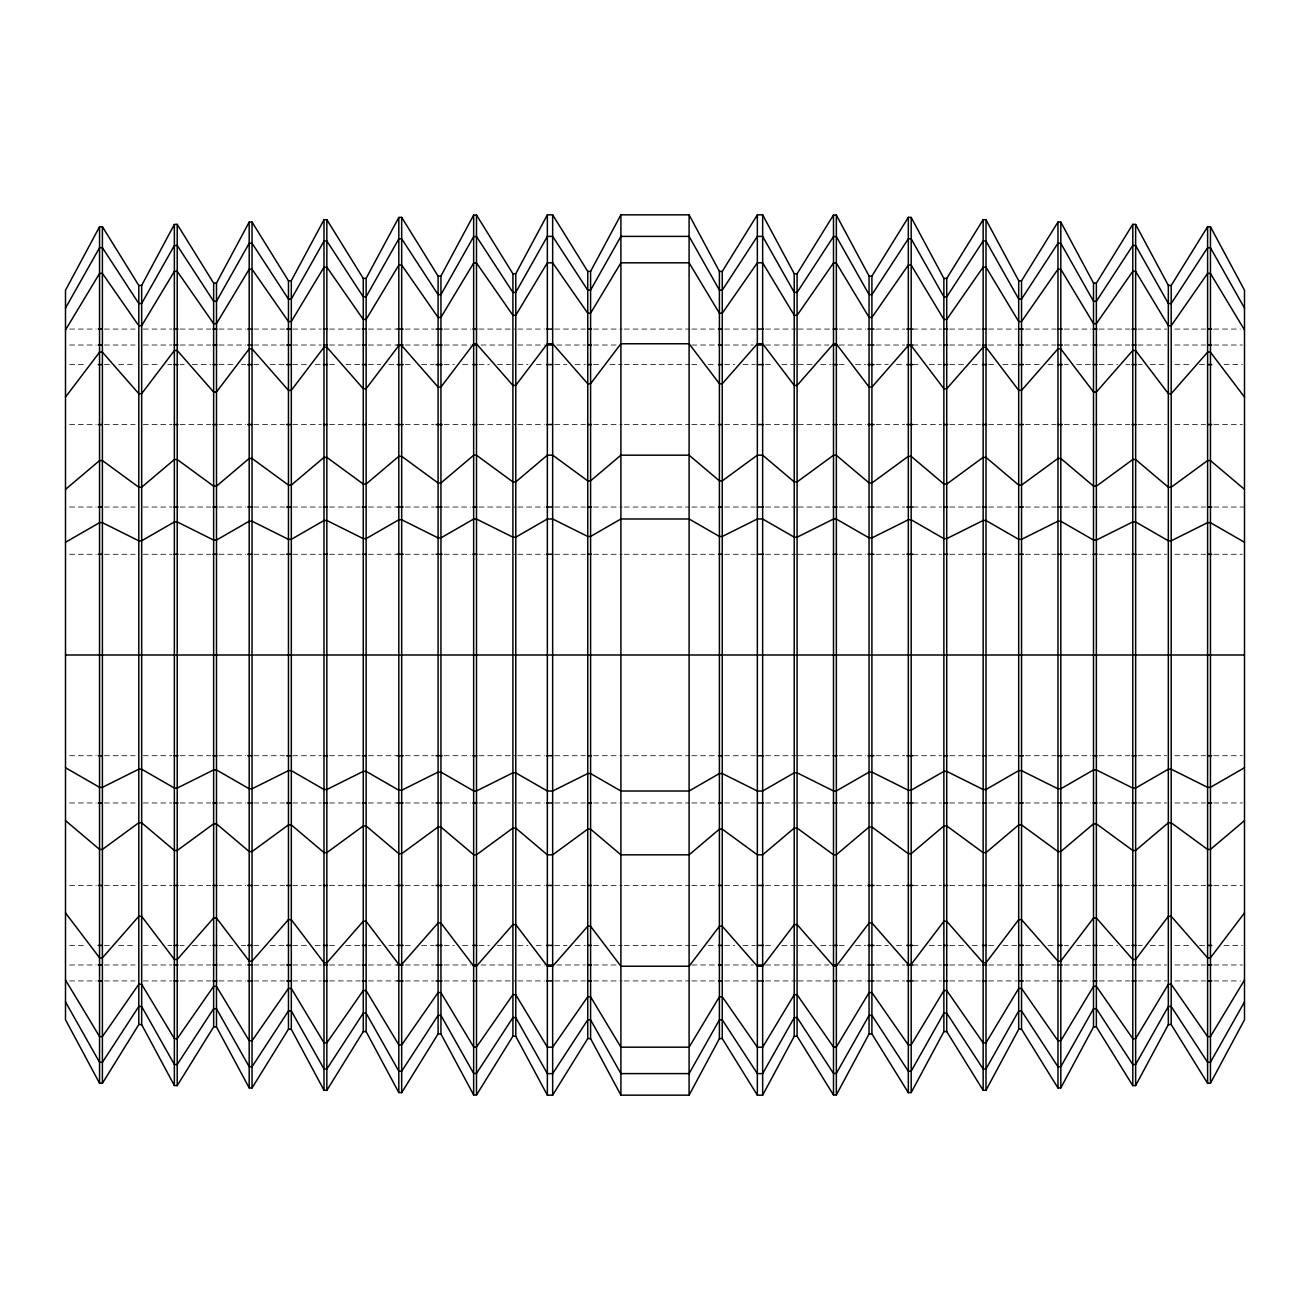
<?xml version="1.0" encoding="UTF-8"?>
<svg xmlns="http://www.w3.org/2000/svg" width="1310" height="1310" viewBox="0 0 1310 1310"><rect width="100%" height="100%" fill="white"/><g stroke="black" fill="none" stroke-linecap="round" stroke-linejoin="round"><path stroke-width="0.75" stroke-dasharray="5 3.75" d="M69.594 329.072L96.203 329.072M104.391 329.072L135.094 329.072M143.281 329.072L171.938 329.072M180.125 329.072L210.828 329.072M219.016 329.072L245.625 329.072M253.812 329.072L284.516 329.072M292.703 329.072L321.359 329.072M329.547 329.072L360.25 329.072M368.438 329.072L397.094 329.072M405.281 329.072L433.938 329.072M444.172 329.072L470.781 329.072M478.969 329.072L515.812 329.072M517.859 329.072L544.469 329.072M554.703 329.072L585.406 329.072M593.594 329.072L622.25 329.072M624.297 329.072L689.797 329.072M691.844 329.072L716.406 329.072M724.594 329.072L755.297 329.072M765.531 329.072L796.234 329.072M798.281 329.072L831.031 329.072M839.219 329.072L865.828 329.072M876.062 329.072L904.719 329.072M912.906 329.072L941.562 329.072M949.75 329.072L980.453 329.072M988.641 329.072L1017.297 329.072M1025.484 329.072L1056.188 329.072M1064.375 329.072L1090.984 329.072M1099.172 329.072L1129.875 329.072M1138.062 329.072L1166.719 329.072M1174.906 329.072L1205.609 329.072M1213.797 329.072L1240.406 329.072M69.594 345.021L96.203 345.021M104.391 345.021L135.094 345.021M143.281 345.021L171.938 345.021M180.125 345.021L210.828 345.021M219.016 345.021L245.625 345.021M253.812 345.021L284.516 345.021M292.703 345.021L321.359 345.021M329.547 345.021L360.25 345.021M368.438 345.021L397.094 345.021M405.281 345.021L433.938 345.021M444.172 345.021L470.781 345.021M481.016 345.021L515.812 345.021M517.859 345.021L544.469 345.021M556.75 345.021L585.406 345.021M593.594 345.021L618.156 345.021M691.844 345.021L716.406 345.021M724.594 345.021L753.25 345.021M765.531 345.021L796.234 345.021M798.281 345.021L828.984 345.021M839.219 345.021L865.828 345.021M876.062 345.021L904.719 345.021M912.906 345.021L941.562 345.021M949.75 345.021L980.453 345.021M988.641 345.021L1017.297 345.021M1025.484 345.021L1056.188 345.021M1064.375 345.021L1090.984 345.021M1099.172 345.021L1129.875 345.021M1138.062 345.021L1166.719 345.021M1174.906 345.021L1205.609 345.021M1213.797 345.021L1242.453 345.021M69.594 364.589L85.969 364.589M104.391 364.589L110.531 364.589M118.719 364.589L135.094 364.589M143.281 364.589L159.656 364.589M167.844 364.589L171.938 364.589M180.125 364.589L184.219 364.589M192.406 364.589L210.828 364.589M219.016 364.589L233.344 364.589M241.531 364.589L245.625 364.589M253.812 364.589L262 364.589M270.188 364.589L284.516 364.589M292.703 364.589L307.031 364.589M315.219 364.589L321.359 364.589M329.547 364.589L337.734 364.589M345.922 364.589L360.25 364.589M368.438 364.589L380.719 364.589M388.906 364.589L397.094 364.589M405.281 364.589L413.469 364.589M421.656 364.589L433.938 364.589M444.172 364.589L454.406 364.589M462.594 364.589L470.781 364.589M478.969 364.589L489.203 364.589M497.391 364.589L515.812 364.589M517.859 364.589L528.094 364.589M536.281 364.589L544.469 364.589M554.703 364.589L566.984 364.589M575.172 364.589L585.406 364.589M593.594 364.589L601.781 364.589M609.969 364.589L622.25 364.589M624.297 364.589L689.797 364.589M691.844 364.589L700.031 364.589M708.219 364.589L716.406 364.589M724.594 364.589L734.828 364.589M743.016 364.589L755.297 364.589M765.531 364.589L773.719 364.589M781.906 364.589L796.234 364.589M798.281 364.589L812.609 364.589M820.797 364.589L831.031 364.589M839.219 364.589L847.406 364.589M855.594 364.589L865.828 364.589M876.062 364.589L888.344 364.589M896.531 364.589L904.719 364.589M912.906 364.589L921.094 364.589M929.281 364.589L941.562 364.589M949.75 364.589L964.078 364.589M972.266 364.589L980.453 364.589M988.641 364.589L994.781 364.589M1002.969 364.589L1017.297 364.589M1025.484 364.589L1039.812 364.589M1048 364.589L1056.188 364.589M1064.375 364.589L1068.469 364.589M1076.656 364.589L1090.984 364.589M1099.172 364.589L1117.594 364.589M1125.781 364.589L1129.875 364.589M1138.062 364.589L1142.156 364.589M1150.344 364.589L1166.719 364.589M1174.906 364.589L1191.281 364.589M1199.469 364.589L1205.609 364.589M1224.031 364.589L1242.453 364.589M69.594 424.538L96.203 424.538M104.391 424.538L135.094 424.538M143.281 424.538L171.938 424.538M180.125 424.538L210.828 424.538M219.016 424.538L245.625 424.538M253.812 424.538L284.516 424.538M292.703 424.538L321.359 424.538M329.547 424.538L360.25 424.538M368.438 424.538L397.094 424.538M405.281 424.538L433.938 424.538M444.172 424.538L470.781 424.538M478.969 424.538L515.812 424.538M517.859 424.538L544.469 424.538M554.703 424.538L585.406 424.538M593.594 424.538L622.25 424.538M624.297 424.538L689.797 424.538M691.844 424.538L716.406 424.538M724.594 424.538L755.297 424.538M765.531 424.538L796.234 424.538M798.281 424.538L831.031 424.538M839.219 424.538L865.828 424.538M876.062 424.538L904.719 424.538M912.906 424.538L941.562 424.538M949.75 424.538L980.453 424.538M988.641 424.538L1017.297 424.538M1025.484 424.538L1056.188 424.538M1064.375 424.538L1090.984 424.538M1099.172 424.538L1129.875 424.538M1138.062 424.538L1166.719 424.538M1174.906 424.538L1205.609 424.538M1213.797 424.538L1242.453 424.538M69.594 507.035L96.203 507.035M104.391 507.035L135.094 507.035M143.281 507.035L171.938 507.035M180.125 507.035L210.828 507.035M219.016 507.035L245.625 507.035M253.812 507.035L284.516 507.035M292.703 507.035L321.359 507.035M329.547 507.035L360.25 507.035M368.438 507.035L397.094 507.035M405.281 507.035L433.938 507.035M444.172 507.035L470.781 507.035M478.969 507.035L515.812 507.035M517.859 507.035L544.469 507.035M554.703 507.035L585.406 507.035M593.594 507.035L622.25 507.035M624.297 507.035L689.797 507.035M691.844 507.035L716.406 507.035M724.594 507.035L755.297 507.035M765.531 507.035L796.234 507.035M798.281 507.035L831.031 507.035M839.219 507.035L865.828 507.035M876.062 507.035L904.719 507.035M912.906 507.035L941.562 507.035M949.75 507.035L980.453 507.035M988.641 507.035L1017.297 507.035M1025.484 507.035L1056.188 507.035M1064.375 507.035L1090.984 507.035M1099.172 507.035L1129.875 507.035M1138.062 507.035L1166.719 507.035M1174.906 507.035L1205.609 507.035M1213.797 507.035L1244.5 507.035M69.594 554.277L96.203 554.277M104.391 554.277L135.094 554.277M143.281 554.277L171.938 554.277M180.125 554.277L210.828 554.277M219.016 554.277L245.625 554.277M253.812 554.277L284.516 554.277M292.703 554.277L321.359 554.277M329.547 554.277L360.25 554.277M368.438 554.277L397.094 554.277M405.281 554.277L433.938 554.277M444.172 554.277L470.781 554.277M478.969 554.277L515.812 554.277M517.859 554.277L544.469 554.277M554.703 554.277L585.406 554.277M593.594 554.277L622.25 554.277M624.297 554.277L689.797 554.277M691.844 554.277L716.406 554.277M724.594 554.277L755.297 554.277M765.531 554.277L796.234 554.277M798.281 554.277L831.031 554.277M839.219 554.277L865.828 554.277M876.062 554.277L904.719 554.277M912.906 554.277L941.562 554.277M949.75 554.277L980.453 554.277M988.641 554.277L1017.297 554.277M1025.484 554.277L1056.188 554.277M1064.375 554.277L1090.984 554.277M1099.172 554.277L1129.875 554.277M1138.062 554.277L1166.719 554.277M1174.906 554.277L1205.609 554.277M1213.797 554.277L1242.453 554.277M69.594 755.723L96.203 755.723M104.391 755.723L135.094 755.723M143.281 755.723L171.938 755.723M180.125 755.723L210.828 755.723M219.016 755.723L245.625 755.723M253.812 755.723L284.516 755.723M292.703 755.723L321.359 755.723M329.547 755.723L360.25 755.723M368.438 755.723L397.094 755.723M405.281 755.723L433.938 755.723M444.172 755.723L470.781 755.723M478.969 755.723L515.812 755.723M517.859 755.723L544.469 755.723M554.703 755.723L585.406 755.723M593.594 755.723L622.25 755.723M624.297 755.723L689.797 755.723M691.844 755.723L716.406 755.723M724.594 755.723L755.297 755.723M765.531 755.723L796.234 755.723M798.281 755.723L831.031 755.723M839.219 755.723L865.828 755.723M876.062 755.723L904.719 755.723M912.906 755.723L941.562 755.723M949.75 755.723L980.453 755.723M988.641 755.723L1017.297 755.723M1025.484 755.723L1056.188 755.723M1064.375 755.723L1090.984 755.723M1099.172 755.723L1129.875 755.723M1138.062 755.723L1166.719 755.723M1174.906 755.723L1205.609 755.723M1213.797 755.723L1242.453 755.723M69.594 802.965L96.203 802.965M104.391 802.965L135.094 802.965M143.281 802.965L171.938 802.965M180.125 802.965L210.828 802.965M219.016 802.965L245.625 802.965M253.812 802.965L284.516 802.965M292.703 802.965L321.359 802.965M329.547 802.965L360.25 802.965M368.438 802.965L397.094 802.965M405.281 802.965L433.938 802.965M444.172 802.965L470.781 802.965M478.969 802.965L515.812 802.965M517.859 802.965L544.469 802.965M554.703 802.965L585.406 802.965M593.594 802.965L622.25 802.965M624.297 802.965L689.797 802.965M691.844 802.965L716.406 802.965M724.594 802.965L755.297 802.965M765.531 802.965L796.234 802.965M798.281 802.965L831.031 802.965M839.219 802.965L865.828 802.965M876.062 802.965L904.719 802.965M912.906 802.965L941.562 802.965M949.75 802.965L980.453 802.965M988.641 802.965L1017.297 802.965M1025.484 802.965L1056.188 802.965M1064.375 802.965L1090.984 802.965M1099.172 802.965L1129.875 802.965M1138.062 802.965L1166.719 802.965M1174.906 802.965L1205.609 802.965M1213.797 802.965L1242.453 802.965M69.594 885.462L96.203 885.462M104.391 885.462L135.094 885.462M143.281 885.462L171.938 885.462M180.125 885.462L210.828 885.462M219.016 885.462L245.625 885.462M253.812 885.462L284.516 885.462M292.703 885.462L321.359 885.462M329.547 885.462L360.25 885.462M368.438 885.462L397.094 885.462M405.281 885.462L433.938 885.462M444.172 885.462L470.781 885.462M478.969 885.462L515.812 885.462M517.859 885.462L544.469 885.462M554.703 885.462L585.406 885.462M593.594 885.462L622.25 885.462M624.297 885.462L689.797 885.462M691.844 885.462L716.406 885.462M724.594 885.462L755.297 885.462M765.531 885.462L796.234 885.462M798.281 885.462L831.031 885.462M839.219 885.462L865.828 885.462M876.062 885.462L904.719 885.462M912.906 885.462L941.562 885.462M949.75 885.462L980.453 885.462M988.641 885.462L1017.297 885.462M1025.484 885.462L1056.188 885.462M1064.375 885.462L1090.984 885.462M1099.172 885.462L1129.875 885.462M1138.062 885.462L1166.719 885.462M1174.906 885.462L1205.609 885.462M1213.797 885.462L1242.453 885.462M69.594 945.411L85.969 945.411M104.391 945.411L110.531 945.411M118.719 945.411L135.094 945.411M143.281 945.411L159.656 945.411M167.844 945.411L171.938 945.411M180.125 945.411L184.219 945.411M192.406 945.411L210.828 945.411M219.016 945.411L233.344 945.411M241.531 945.411L245.625 945.411M253.812 945.411L262 945.411M270.188 945.411L284.516 945.411M292.703 945.411L307.031 945.411M315.219 945.411L321.359 945.411M329.547 945.411L337.734 945.411M345.922 945.411L360.25 945.411M368.438 945.411L380.719 945.411M388.906 945.411L397.094 945.411M405.281 945.411L413.469 945.411M421.656 945.411L433.938 945.411M444.172 945.411L454.406 945.411M462.594 945.411L470.781 945.411M478.969 945.411L489.203 945.411M497.391 945.411L515.812 945.411M517.859 945.411L528.094 945.411M536.281 945.411L544.469 945.411M554.703 945.411L566.984 945.411M575.172 945.411L585.406 945.411M593.594 945.411L601.781 945.411M609.969 945.411L622.25 945.411M624.297 945.411L689.797 945.411M691.844 945.411L700.031 945.411M708.219 945.411L716.406 945.411M724.594 945.411L734.828 945.411M743.016 945.411L755.297 945.411M765.531 945.411L773.719 945.411M781.906 945.411L796.234 945.411M798.281 945.411L812.609 945.411M820.797 945.411L831.031 945.411M839.219 945.411L847.406 945.411M855.594 945.411L865.828 945.411M876.062 945.411L888.344 945.411M896.531 945.411L904.719 945.411M912.906 945.411L921.094 945.411M929.281 945.411L941.562 945.411M949.75 945.411L964.078 945.411M972.266 945.411L980.453 945.411M988.641 945.411L994.781 945.411M1002.969 945.411L1017.297 945.411M1025.484 945.411L1039.812 945.411M1048 945.411L1056.188 945.411M1064.375 945.411L1068.469 945.411M1076.656 945.411L1090.984 945.411M1099.172 945.411L1117.594 945.411M1125.781 945.411L1129.875 945.411M1138.062 945.411L1142.156 945.411M1150.344 945.411L1166.719 945.411M1174.906 945.411L1191.281 945.411M1199.469 945.411L1205.609 945.411M1224.031 945.411L1242.453 945.411M69.594 964.979L96.203 964.979M104.391 964.979L135.094 964.979M143.281 964.979L171.938 964.979M180.125 964.979L210.828 964.979M219.016 964.979L245.625 964.979M253.812 964.979L284.516 964.979M292.703 964.979L321.359 964.979M329.547 964.979L360.25 964.979M368.438 964.979L397.094 964.979M405.281 964.979L433.938 964.979M444.172 964.979L470.781 964.979M481.016 964.979L515.812 964.979M517.859 964.979L544.469 964.979M556.75 964.979L585.406 964.979M593.594 964.979L618.156 964.979M691.844 964.979L716.406 964.979M724.594 964.979L753.25 964.979M765.531 964.979L796.234 964.979M798.281 964.979L828.984 964.979M839.219 964.979L865.828 964.979M876.062 964.979L904.719 964.979M912.906 964.979L941.562 964.979M949.75 964.979L980.453 964.979M988.641 964.979L1017.297 964.979M1025.484 964.979L1056.188 964.979M1064.375 964.979L1090.984 964.979M1099.172 964.979L1129.875 964.979M1138.062 964.979L1166.719 964.979M1174.906 964.979L1205.609 964.979M1213.797 964.979L1242.453 964.979M69.594 980.928L96.203 980.928M104.391 980.928L135.094 980.928M143.281 980.928L171.938 980.928M180.125 980.928L210.828 980.928M219.016 980.928L245.625 980.928M253.812 980.928L284.516 980.928M292.703 980.928L321.359 980.928M329.547 980.928L360.25 980.928M368.438 980.928L397.094 980.928M405.281 980.928L433.938 980.928M444.172 980.928L470.781 980.928M478.969 980.928L515.812 980.928M517.859 980.928L544.469 980.928M554.703 980.928L585.406 980.928M593.594 980.928L622.25 980.928M624.297 980.928L689.797 980.928M691.844 980.928L716.406 980.928M724.594 980.928L755.297 980.928M765.531 980.928L796.234 980.928M798.281 980.928L831.031 980.928M839.219 980.928L865.828 980.928M876.062 980.928L904.719 980.928M912.906 980.928L941.562 980.928M949.75 980.928L980.453 980.928M988.641 980.928L1017.297 980.928M1025.484 980.928L1056.188 980.928M1064.375 980.928L1090.984 980.928M1099.172 980.928L1129.875 980.928M1138.062 980.928L1166.719 980.928M1174.906 980.928L1205.609 980.928M1213.797 980.928L1240.406 980.928"/><path stroke-width="1.5" d="M99.544 226.794L65.5 290.231L65.5 1019.769L99.544 1083.206L102.393 1083.304L138.811 1024.518L138.811 285.482L102.393 226.695L99.544 226.794L99.544 1083.206M141.676 285.383L174.361 224.452L177.21 224.354L213.645 283.14L213.645 1026.86L177.21 1085.646L174.361 1085.548L141.676 1024.617L141.676 285.383L138.811 285.482M216.494 283.042L249.178 222.11L252.028 222.029L288.462 280.798L288.462 1029.201L252.028 1087.971L249.178 1087.889L216.494 1026.958L216.494 283.042L213.645 283.14M291.311 280.7L323.996 219.769L326.845 219.687L363.279 278.457L363.279 1031.543L326.845 1090.313L323.996 1090.231L291.311 1029.3L291.311 280.7L288.462 280.798M366.129 278.375L398.813 217.427L401.679 217.345L438.097 276.115L438.097 1033.885L401.679 1092.655L398.813 1092.573L366.129 1031.625L366.129 278.375L363.279 278.457M440.946 276.033L473.647 215.102L476.496 215.004L512.914 273.79L512.914 1036.21L476.496 1094.996L473.647 1094.898L440.946 1033.967L440.946 276.033L438.097 276.115M515.78 273.692L547.351 214.84L552.656 214.84L587.748 271.448L587.748 1038.552L552.656 1095.16L547.351 1095.16L515.78 1036.308L515.78 273.692L512.914 273.79M590.597 271.35L620.907 214.84L689.093 214.84L719.403 271.35L719.403 1038.65L689.093 1095.16L620.907 1095.16L590.597 1038.65L590.597 271.35L587.748 271.448M762.649 1095.16L794.22 1036.308L794.22 273.692L762.649 214.84L757.344 214.84L722.252 271.448L722.252 1038.552L757.344 1095.16L762.649 1095.16L762.649 214.84M836.353 1094.898L869.054 1033.967L869.054 276.033L836.353 215.102L833.504 215.004L797.086 273.79L797.086 1036.21L833.504 1094.996L836.353 1094.898L836.353 215.102M911.187 1092.573L943.871 1031.625L943.871 278.375L911.187 217.427L908.321 217.345L871.903 276.115L871.903 1033.885L908.321 1092.655L911.187 1092.573L911.187 217.427M986.004 1090.231L1018.689 1029.3L1018.689 280.7L986.004 219.769L983.155 219.687L946.721 278.457L946.721 1031.543L983.155 1090.313L986.004 1090.231L986.004 219.769M1060.822 1087.889L1093.506 1026.958L1093.506 283.042L1060.822 222.11L1057.972 222.029L1021.538 280.798L1021.538 1029.201L1057.972 1087.971L1060.822 1087.889L1060.822 222.11M1135.639 1085.548L1168.323 1024.617L1168.323 285.383L1135.639 224.452L1132.79 224.354L1096.355 283.14L1096.355 1026.86L1132.79 1085.646L1135.639 1085.548L1135.639 224.452M1210.456 1083.206L1244.5 1019.769L1244.5 290.231L1210.456 226.794L1207.607 226.695L1171.189 285.482L1171.189 1024.518L1207.607 1083.304L1210.456 1083.206L1210.456 226.794M65.5 308.096L99.544 247.737L102.393 247.656L138.811 303.56L141.676 303.478L174.361 245.527L177.21 245.445L213.645 301.333L216.494 301.251L249.178 243.3L252.028 243.218L288.462 299.106L291.311 299.024L323.996 241.073L326.845 240.991L363.279 296.895L366.129 296.797L398.813 238.846L401.679 238.764L438.097 294.668L440.946 294.586L473.647 236.619L476.496 236.537L512.914 292.441L515.78 292.359L547.351 236.39L552.656 236.39L587.748 290.214L590.597 290.132L620.907 236.39L689.093 236.39L719.403 290.132L722.252 290.214L757.344 236.39L762.649 236.39L794.22 292.359L797.086 292.441L833.504 236.537L836.353 236.619L869.054 294.586L871.903 294.668L908.321 238.764L911.187 238.846L943.871 296.797L946.721 296.895L983.155 240.991L986.004 241.073L1018.689 299.024L1021.538 299.106L1057.972 243.218L1060.822 243.3L1093.506 301.251L1096.355 301.333L1132.79 245.445L1135.639 245.527L1168.323 303.478L1171.189 303.56L1207.607 247.656L1210.456 247.737L1244.5 308.096M1244.5 1001.904L1210.456 1062.263L1207.607 1062.344L1171.189 1006.44L1168.323 1006.522L1135.639 1064.473L1132.79 1064.555L1096.355 1008.667L1093.506 1008.749L1060.822 1066.7L1057.972 1066.782L1021.538 1010.894L1018.689 1010.976L986.004 1068.927L983.155 1069.009L946.721 1013.105L943.871 1013.203L911.187 1071.154L908.321 1071.236L871.903 1015.332L869.054 1015.414L836.353 1073.381L833.504 1073.463L797.086 1017.559L794.22 1017.641L762.649 1073.611L757.344 1073.611L722.252 1019.786L719.403 1019.868L689.093 1073.611L620.907 1073.611L590.597 1019.868L587.748 1019.786L552.656 1073.611L547.351 1073.611L515.78 1017.641L512.914 1017.559L476.496 1073.463L473.647 1073.381L440.946 1015.414L438.097 1015.332L401.679 1071.236L398.813 1071.154L366.129 1013.203L363.279 1013.105L326.845 1069.009L323.996 1068.927L291.311 1010.976L288.462 1010.894L252.028 1066.782L249.178 1066.7L216.494 1008.749L213.645 1008.667L177.21 1064.555L174.361 1064.473L141.676 1006.522L138.811 1006.44L102.393 1062.344L99.544 1062.263L65.5 1001.904M65.5 329.989L99.544 273.462L102.393 273.381L138.811 325.748L141.676 325.666L174.361 271.383L177.21 271.301L213.645 323.668L216.494 323.586L249.178 269.287L252.028 269.221L288.462 321.589L291.311 321.507L323.996 267.207L326.845 267.125L363.279 319.493L366.129 319.427L398.813 265.128L401.679 265.046L438.097 317.413L440.946 317.331L473.647 263.048L476.496 262.966L512.914 315.333L515.78 315.252L547.351 262.819L552.656 262.819L587.748 313.254L590.597 313.172L620.907 262.819L689.093 262.819L719.403 313.172L722.252 313.254L757.344 262.819L762.649 262.819L794.22 315.252L797.086 315.333L833.504 262.966L836.353 263.048L869.054 317.331L871.903 317.413L908.321 265.046L911.187 265.128L943.871 319.427L946.721 319.493L983.155 267.125L986.004 267.207L1018.689 321.507L1021.538 321.589L1057.972 269.221L1060.822 269.287L1093.506 323.586L1096.355 323.668L1132.79 271.301L1135.639 271.383L1168.323 325.666L1171.189 325.748L1207.607 273.381L1210.456 273.462L1244.5 329.989M1244.5 980.011L1210.456 1036.537L1207.607 1036.619L1171.189 984.252L1168.323 984.334L1135.639 1038.617L1132.79 1038.699L1096.355 986.332L1093.506 986.414L1060.822 1040.713L1057.972 1040.779L1021.538 988.411L1018.689 988.493L986.004 1042.793L983.155 1042.875L946.721 990.507L943.871 990.573L911.187 1044.872L908.321 1044.954L871.903 992.587L869.054 992.669L836.353 1046.952L833.504 1047.034L797.086 994.667L794.22 994.749L762.649 1047.181L757.344 1047.181L722.252 996.746L719.403 996.828L689.093 1047.181L620.907 1047.181L590.597 996.828L587.748 996.746L552.656 1047.181L547.351 1047.181L515.78 994.749L512.914 994.667L476.496 1047.034L473.647 1046.952L440.946 992.669L438.097 992.587L401.679 1044.954L398.813 1044.872L366.129 990.573L363.279 990.507L326.845 1042.875L323.996 1042.793L291.311 988.493L288.462 988.411L252.028 1040.779L249.178 1040.713L216.494 986.414L213.645 986.332L177.21 1038.699L174.361 1038.617L141.676 984.334L138.811 984.252L102.393 1036.619L99.544 1036.537L65.5 980.011M65.5 397.077L99.544 352.21L102.393 352.144L138.811 393.704L141.676 393.639L174.361 350.556L177.21 350.49L213.645 392.05L216.494 391.985L249.178 348.902L252.028 348.837L288.462 390.396L291.311 390.331L323.996 347.248L326.845 347.183L363.279 388.743L366.129 388.677L398.813 345.594L401.679 345.529L438.097 387.089L440.946 387.023L473.647 343.94L476.496 343.875L512.914 385.435L515.78 385.369L547.351 343.76L552.656 343.76L587.748 383.781L590.597 383.715L620.907 343.76L689.093 343.76L719.403 383.715L722.252 383.781L757.344 343.76L762.649 343.76L794.22 385.369L797.086 385.435L833.504 343.875L836.353 343.94L869.054 387.023L871.903 387.089L908.321 345.529L911.187 345.594L943.871 388.677L946.721 388.743L983.155 347.183L986.004 347.248L1018.689 390.331L1021.538 390.396L1057.972 348.837L1060.822 348.902L1093.506 391.985L1096.355 392.05L1132.79 350.49L1135.639 350.556L1168.323 393.639L1171.189 393.704L1207.607 352.144L1210.456 352.21L1244.5 397.077M1244.5 912.923L1210.456 957.79L1207.607 957.856L1171.189 916.296L1168.323 916.361L1135.639 959.444L1132.79 959.51L1096.355 917.95L1093.506 918.015L1060.822 961.098L1057.972 961.163L1021.538 919.604L1018.689 919.669L986.004 962.752L983.155 962.817L946.721 921.258L943.871 921.323L911.187 964.406L908.321 964.471L871.903 922.911L869.054 922.977L836.353 966.06L833.504 966.125L797.086 924.565L794.22 924.631L762.649 966.24L757.344 966.24L722.252 926.219L719.403 926.285L689.093 966.24L620.907 966.24L590.597 926.285L587.748 926.219L552.656 966.24L547.351 966.24L515.78 924.631L512.914 924.565L476.496 966.125L473.647 966.06L440.946 922.977L438.097 922.911L401.679 964.471L398.813 964.406L366.129 921.323L363.279 921.258L326.845 962.817L323.996 962.752L291.311 919.669L288.462 919.604L252.028 961.163L249.178 961.098L216.494 918.015L213.645 917.95L177.21 959.51L174.361 959.444L141.676 916.361L138.811 916.296L102.393 957.856L99.544 957.79L65.5 912.923M65.5 489.4L99.544 460.596L102.393 460.547L138.811 487.238L141.676 487.205L174.361 459.532L177.21 459.499L213.645 486.174L216.494 486.141L249.178 458.467L252.028 458.434L288.462 485.109L291.311 485.077L323.996 457.403L326.845 457.37L363.279 484.061L366.129 484.012L398.813 456.355L401.679 456.306L438.097 482.997L440.946 482.948L473.647 455.291L476.496 455.241L512.914 481.933L515.78 481.883L547.351 455.176L552.656 455.176L587.748 480.868L590.597 480.835L620.907 455.176L689.093 455.176L719.403 480.835L722.252 480.868L757.344 455.176L762.649 455.176L794.22 481.883L797.086 481.933L833.504 455.241L836.353 455.291L869.054 482.948L871.903 482.997L908.321 456.306L911.187 456.355L943.871 484.012L946.721 484.061L983.155 457.37L986.004 457.403L1018.689 485.077L1021.538 485.109L1057.972 458.434L1060.822 458.467L1093.506 486.141L1096.355 486.174L1132.79 459.499L1135.639 459.532L1168.323 487.205L1171.189 487.238L1207.607 460.547L1210.456 460.596L1244.5 489.4M1244.5 820.6L1210.456 849.404L1207.607 849.453L1171.189 822.762L1168.323 822.795L1135.639 850.468L1132.79 850.501L1096.355 823.826L1093.506 823.859L1060.822 851.533L1057.972 851.565L1021.538 824.891L1018.689 824.923L986.004 852.597L983.155 852.63L946.721 825.939L943.871 825.988L911.187 853.645L908.321 853.694L871.903 827.003L869.054 827.052L836.353 854.71L833.504 854.759L797.086 828.067L794.22 828.116L762.649 854.824L757.344 854.824L722.252 829.132L719.403 829.164L689.093 854.824L620.907 854.824L590.597 829.164L587.748 829.132L552.656 854.824L547.351 854.824L515.78 828.116L512.914 828.067L476.496 854.759L473.647 854.71L440.946 827.052L438.097 827.003L401.679 853.694L398.813 853.645L366.129 825.988L363.279 825.939L326.845 852.63L323.996 852.597L291.311 824.923L288.462 824.891L252.028 851.565L249.178 851.533L216.494 823.859L213.645 823.826L177.21 850.501L174.361 850.468L141.676 822.795L138.811 822.762L102.393 849.453L99.544 849.404L65.5 820.6M65.5 542.274L99.544 522.674L102.393 522.641L138.811 540.817L141.676 540.784L174.361 521.953L177.21 521.92L213.645 540.08L216.494 540.064L249.178 521.233L252.028 521.2L288.462 539.36L291.311 539.343L323.996 520.512L326.845 520.479L363.279 538.639L366.129 538.623L398.813 519.792L401.679 519.759L438.097 537.919L440.946 537.886L473.647 519.055L476.496 519.038L512.914 537.198L515.78 537.166L547.351 518.989L552.656 518.989L587.748 536.478L590.597 536.445L620.907 518.989L689.093 518.989L719.403 536.445L722.252 536.478L757.344 518.989L762.649 518.989L794.22 537.166L797.086 537.198L833.504 519.038L836.353 519.055L869.054 537.886L871.903 537.919L908.321 519.759L911.187 519.792L943.871 538.623L946.721 538.639L983.155 520.479L986.004 520.512L1018.689 539.343L1021.538 539.36L1057.972 521.2L1060.822 521.233L1093.506 540.064L1096.355 540.08L1132.79 521.92L1135.639 521.953L1168.323 540.784L1171.189 540.817L1207.607 522.641L1210.456 522.674L1244.5 542.274M1244.5 767.725L1210.456 787.326L1207.607 787.359L1171.189 769.183L1168.323 769.216L1135.639 788.047L1132.79 788.08L1096.355 769.92L1093.506 769.936L1060.822 788.767L1057.972 788.8L1021.538 770.64L1018.689 770.657L986.004 789.488L983.155 789.521L946.721 771.361L943.871 771.377L911.187 790.208L908.321 790.241L871.903 772.081L869.054 772.114L836.353 790.945L833.504 790.962L797.086 772.802L794.22 772.834L762.649 791.011L757.344 791.011L722.252 773.522L719.403 773.555L689.093 791.011L620.907 791.011L590.597 773.555L587.748 773.522L552.656 791.011L547.351 791.011L515.78 772.834L512.914 772.802L476.496 790.962L473.647 790.945L440.946 772.114L438.097 772.081L401.679 790.241L398.813 790.208L366.129 771.377L363.279 771.361L326.845 789.521L323.996 789.488L291.311 770.657L288.462 770.64L252.028 788.8L249.178 788.767L216.494 769.936L213.645 769.92L177.21 788.08L174.361 788.047L141.676 769.216L138.811 769.183L102.393 787.359L99.544 787.326L65.5 767.725M719.403 1038.65L722.252 1038.552M794.22 1036.308L797.086 1036.21M869.054 1033.967L871.903 1033.885M943.871 1031.625L946.721 1031.543M1018.689 1029.3L1021.538 1029.201M1093.506 1026.958L1096.355 1026.86M1168.323 1024.617L1171.189 1024.518M98.25 329.072L102.344 329.072M173.984 329.072L178.078 329.072M212.875 329.072L216.969 329.072M247.672 329.072L251.766 329.072M286.562 329.072L290.656 329.072M323.406 329.072L327.5 329.072M362.297 329.072L366.391 329.072M397.094 329.072L403.234 329.072M435.984 329.072L442.125 329.072M472.828 329.072L476.922 329.072M546.516 329.072L552.656 329.072M587.453 329.072L591.547 329.072M718.453 329.072L722.547 329.072M757.344 329.072L763.484 329.072M833.078 329.072L837.172 329.072M867.875 329.072L874.016 329.072M906.766 329.072L912.906 329.072M943.609 329.072L947.703 329.072M982.5 329.072L986.594 329.072M1019.344 329.072L1023.438 329.072M1058.234 329.072L1062.328 329.072M1093.031 329.072L1097.125 329.072M1131.922 329.072L1136.016 329.072M1207.656 329.072L1211.75 329.072M98.25 345.021L102.344 345.021M173.984 345.021L178.078 345.021M212.875 345.021L216.969 345.021M247.672 345.021L251.766 345.021M286.562 345.021L290.656 345.021M323.406 345.021L327.5 345.021M362.297 345.021L366.391 345.021M397.094 345.021L403.234 345.021M435.984 345.021L442.125 345.021M472.828 345.021L476.922 345.021M546.516 345.021L552.656 345.021M587.453 345.021L591.547 345.021M718.453 345.021L722.547 345.021M757.344 345.021L763.484 345.021M833.078 345.021L837.172 345.021M867.875 345.021L874.016 345.021M906.766 345.021L912.906 345.021M943.609 345.021L947.703 345.021M982.5 345.021L986.594 345.021M1019.344 345.021L1023.438 345.021M1058.234 345.021L1062.328 345.021M1093.031 345.021L1097.125 345.021M1131.922 345.021L1136.016 345.021M1207.656 345.021L1211.75 345.021M98.25 364.589L102.344 364.589M173.984 364.589L178.078 364.589M212.875 364.589L216.969 364.589M247.672 364.589L251.766 364.589M286.562 364.589L290.656 364.589M323.406 364.589L327.5 364.589M362.297 364.589L366.391 364.589M397.094 364.589L403.234 364.589M435.984 364.589L442.125 364.589M472.828 364.589L476.922 364.589M546.516 364.589L552.656 364.589M587.453 364.589L591.547 364.589M718.453 364.589L722.547 364.589M757.344 364.589L763.484 364.589M833.078 364.589L837.172 364.589M867.875 364.589L874.016 364.589M906.766 364.589L912.906 364.589M943.609 364.589L947.703 364.589M982.5 364.589L986.594 364.589M1019.344 364.589L1023.438 364.589M1058.234 364.589L1062.328 364.589M1093.031 364.589L1097.125 364.589M1131.922 364.589L1136.016 364.589M1207.656 364.589L1211.75 364.589M98.25 424.538L102.344 424.538M173.984 424.538L178.078 424.538M212.875 424.538L216.969 424.538M247.672 424.538L251.766 424.538M286.562 424.538L290.656 424.538M323.406 424.538L327.5 424.538M362.297 424.538L366.391 424.538M397.094 424.538L403.234 424.538M435.984 424.538L442.125 424.538M472.828 424.538L476.922 424.538M546.516 424.538L552.656 424.538M587.453 424.538L591.547 424.538M718.453 424.538L722.547 424.538M757.344 424.538L763.484 424.538M833.078 424.538L837.172 424.538M867.875 424.538L874.016 424.538M906.766 424.538L912.906 424.538M943.609 424.538L947.703 424.538M982.5 424.538L986.594 424.538M1019.344 424.538L1023.438 424.538M1058.234 424.538L1062.328 424.538M1093.031 424.538L1097.125 424.538M1131.922 424.538L1136.016 424.538M1207.656 424.538L1211.75 424.538M98.25 507.035L102.344 507.035M173.984 507.035L178.078 507.035M212.875 507.035L216.969 507.035M247.672 507.035L251.766 507.035M286.562 507.035L290.656 507.035M323.406 507.035L327.5 507.035M362.297 507.035L366.391 507.035M397.094 507.035L403.234 507.035M435.984 507.035L442.125 507.035M472.828 507.035L476.922 507.035M546.516 507.035L552.656 507.035M587.453 507.035L591.547 507.035M718.453 507.035L722.547 507.035M757.344 507.035L763.484 507.035M833.078 507.035L837.172 507.035M867.875 507.035L874.016 507.035M906.766 507.035L912.906 507.035M943.609 507.035L947.703 507.035M982.5 507.035L986.594 507.035M1019.344 507.035L1023.438 507.035M1058.234 507.035L1062.328 507.035M1093.031 507.035L1097.125 507.035M1131.922 507.035L1136.016 507.035M1207.656 507.035L1211.75 507.035M98.25 554.277L102.344 554.277M173.984 554.277L178.078 554.277M212.875 554.277L216.969 554.277M247.672 554.277L251.766 554.277M286.562 554.277L290.656 554.277M323.406 554.277L327.5 554.277M362.297 554.277L366.391 554.277M397.094 554.277L403.234 554.277M435.984 554.277L442.125 554.277M472.828 554.277L476.922 554.277M546.516 554.277L552.656 554.277M587.453 554.277L591.547 554.277M718.453 554.277L722.547 554.277M757.344 554.277L763.484 554.277M833.078 554.277L837.172 554.277M867.875 554.277L874.016 554.277M906.766 554.277L912.906 554.277M943.609 554.277L947.703 554.277M982.5 554.277L986.594 554.277M1019.344 554.277L1023.438 554.277M1058.234 554.277L1062.328 554.277M1093.031 554.277L1097.125 554.277M1131.922 554.277L1136.016 554.277M1207.656 554.277L1211.75 554.277M65.5 655L1244.5 655M98.25 755.723L102.344 755.723M173.984 755.723L178.078 755.723M212.875 755.723L216.969 755.723M247.672 755.723L251.766 755.723M286.562 755.723L290.656 755.723M323.406 755.723L327.5 755.723M362.297 755.723L366.391 755.723M397.094 755.723L403.234 755.723M435.984 755.723L442.125 755.723M472.828 755.723L476.922 755.723M546.516 755.723L552.656 755.723M587.453 755.723L591.547 755.723M718.453 755.723L722.547 755.723M757.344 755.723L763.484 755.723M833.078 755.723L837.172 755.723M867.875 755.723L874.016 755.723M906.766 755.723L912.906 755.723M943.609 755.723L947.703 755.723M982.5 755.723L986.594 755.723M1019.344 755.723L1023.438 755.723M1058.234 755.723L1062.328 755.723M1093.031 755.723L1097.125 755.723M1131.922 755.723L1136.016 755.723M1207.656 755.723L1211.75 755.723M98.25 802.965L102.344 802.965M173.984 802.965L178.078 802.965M212.875 802.965L216.969 802.965M247.672 802.965L251.766 802.965M286.562 802.965L290.656 802.965M323.406 802.965L327.5 802.965M362.297 802.965L366.391 802.965M397.094 802.965L403.234 802.965M435.984 802.965L442.125 802.965M472.828 802.965L476.922 802.965M546.516 802.965L552.656 802.965M587.453 802.965L591.547 802.965M718.453 802.965L722.547 802.965M757.344 802.965L763.484 802.965M833.078 802.965L837.172 802.965M867.875 802.965L874.016 802.965M906.766 802.965L912.906 802.965M943.609 802.965L947.703 802.965M982.5 802.965L986.594 802.965M1019.344 802.965L1023.438 802.965M1058.234 802.965L1062.328 802.965M1093.031 802.965L1097.125 802.965M1131.922 802.965L1136.016 802.965M1207.656 802.965L1211.75 802.965M98.25 885.462L102.344 885.462M173.984 885.462L178.078 885.462M212.875 885.462L216.969 885.462M247.672 885.462L251.766 885.462M286.562 885.462L290.656 885.462M323.406 885.462L327.5 885.462M362.297 885.462L366.391 885.462M397.094 885.462L403.234 885.462M435.984 885.462L442.125 885.462M472.828 885.462L476.922 885.462M546.516 885.462L552.656 885.462M587.453 885.462L591.547 885.462M718.453 885.462L722.547 885.462M757.344 885.462L763.484 885.462M833.078 885.462L837.172 885.462M867.875 885.462L874.016 885.462M906.766 885.462L912.906 885.462M943.609 885.462L947.703 885.462M982.5 885.462L986.594 885.462M1019.344 885.462L1023.438 885.462M1058.234 885.462L1062.328 885.462M1093.031 885.462L1097.125 885.462M1131.922 885.462L1136.016 885.462M1207.656 885.462L1211.75 885.462M98.25 945.411L102.344 945.411M173.984 945.411L178.078 945.411M212.875 945.411L216.969 945.411M247.672 945.411L251.766 945.411M286.562 945.411L290.656 945.411M323.406 945.411L327.5 945.411M362.297 945.411L366.391 945.411M397.094 945.411L403.234 945.411M435.984 945.411L442.125 945.411M472.828 945.411L476.922 945.411M546.516 945.411L552.656 945.411M587.453 945.411L591.547 945.411M718.453 945.411L722.547 945.411M757.344 945.411L763.484 945.411M833.078 945.411L837.172 945.411M867.875 945.411L874.016 945.411M906.766 945.411L912.906 945.411M943.609 945.411L947.703 945.411M982.5 945.411L986.594 945.411M1019.344 945.411L1023.438 945.411M1058.234 945.411L1062.328 945.411M1093.031 945.411L1097.125 945.411M1131.922 945.411L1136.016 945.411M1207.656 945.411L1211.75 945.411M98.25 964.979L102.344 964.979M173.984 964.979L178.078 964.979M212.875 964.979L216.969 964.979M247.672 964.979L251.766 964.979M286.562 964.979L290.656 964.979M323.406 964.979L327.5 964.979M362.297 964.979L366.391 964.979M397.094 964.979L403.234 964.979M435.984 964.979L442.125 964.979M472.828 964.979L476.922 964.979M546.516 964.979L552.656 964.979M587.453 964.979L591.547 964.979M718.453 964.979L722.547 964.979M757.344 964.979L763.484 964.979M833.078 964.979L837.172 964.979M867.875 964.979L874.016 964.979M906.766 964.979L912.906 964.979M943.609 964.979L947.703 964.979M982.5 964.979L986.594 964.979M1019.344 964.979L1023.438 964.979M1058.234 964.979L1062.328 964.979M1093.031 964.979L1097.125 964.979M1131.922 964.979L1136.016 964.979M1207.656 964.979L1211.75 964.979M98.25 980.928L102.344 980.928M173.984 980.928L178.078 980.928M212.875 980.928L216.969 980.928M247.672 980.928L251.766 980.928M286.562 980.928L290.656 980.928M323.406 980.928L327.5 980.928M362.297 980.928L366.391 980.928M397.094 980.928L403.234 980.928M435.984 980.928L442.125 980.928M472.828 980.928L476.922 980.928M546.516 980.928L552.656 980.928M587.453 980.928L591.547 980.928M718.453 980.928L722.547 980.928M757.344 980.928L763.484 980.928M833.078 980.928L837.172 980.928M867.875 980.928L874.016 980.928M906.766 980.928L912.906 980.928M943.609 980.928L947.703 980.928M982.5 980.928L986.594 980.928M1019.344 980.928L1023.438 980.928M1058.234 980.928L1062.328 980.928M1093.031 980.928L1097.125 980.928M1131.922 980.928L1136.016 980.928M1207.656 980.928L1211.75 980.928M719.403 271.35L722.252 271.448M794.22 273.692L797.086 273.79M869.054 276.033L871.903 276.115M943.871 278.375L946.721 278.457M1018.689 280.7L1021.538 280.798M1093.506 283.042L1096.355 283.14M1168.323 285.383L1171.189 285.482M138.811 1024.518L141.676 1024.617M213.645 1026.86L216.494 1026.958M288.462 1029.201L291.311 1029.3M363.279 1031.543L366.129 1031.625M438.097 1033.885L440.946 1033.967M512.914 1036.21L515.78 1036.308M587.748 1038.552L590.597 1038.65M1207.607 226.695L1207.607 1083.304M1132.79 224.354L1132.79 1085.646M1057.972 222.029L1057.972 1087.971M983.155 219.687L983.155 1090.313M908.321 217.345L908.321 1092.655M833.504 215.004L833.504 1094.996M757.344 214.84L757.344 1095.16M689.093 214.84L689.093 1095.16M620.907 214.84L620.907 1095.16M552.656 214.84L552.656 1095.16M547.351 214.84L547.351 1095.16M476.496 215.004L476.496 1094.996M473.647 215.102L473.647 1094.898M401.679 217.345L401.679 1092.655M398.813 217.427L398.813 1092.573M326.845 219.687L326.845 1090.313M323.996 219.769L323.996 1090.231M252.028 222.029L252.028 1087.971M249.178 222.11L249.178 1087.889M177.21 224.354L177.21 1085.646M174.361 224.452L174.361 1085.548M102.393 226.695L102.393 1083.304"/></g></svg>
